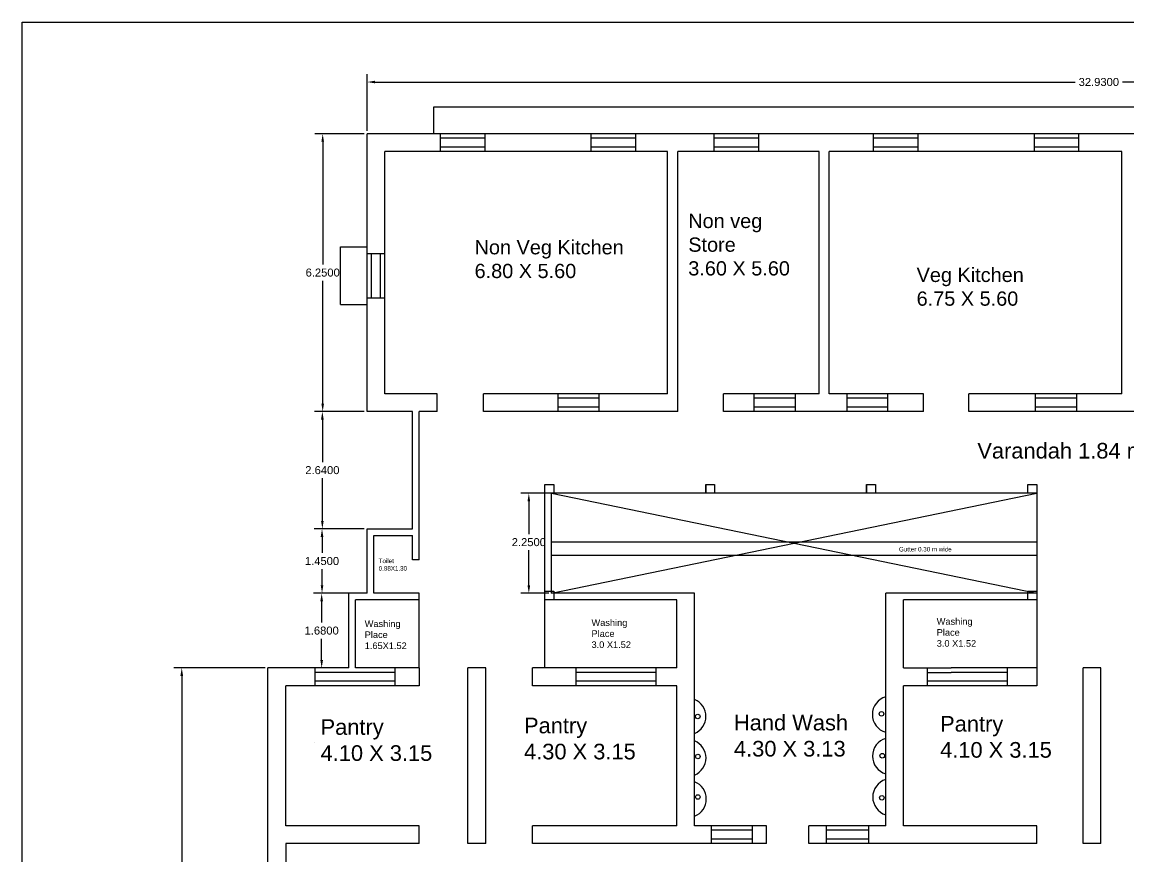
# Model space of a CAD drawing. Header units: inches. Extents: x 101 to 668, y -217 to 99.
# Drawn here: x 524.18 to 549.08, y -197.67 to -178.88 of the extents above; entities that cross this region are included whole.
import ezdxf

# ---------------------------------------------------------------- set-up
doc = ezdxf.new("R2010")
doc.units = ezdxf.units.IN
doc.header["$MEASUREMENT"] = 0
doc.styles.get("Standard").update_dxf_attribs({"font": 'arial.ttf'})
doc.dimstyles.get("Standard").update_dxf_attribs({"dimtxt": 0.18, "dimasz": 0.18, "dimexe": 0.18, "dimexo": 0.0625, "dimgap": 0.09, "dimtad": 0, "dimtih": 1, "dimtoh": 1, "dimdec": 4, "dimzin": 0, "dimdsep": 46, "dimtxsty": 'Standard', "dimcen": 0.09, "dimadec": 0, "dimazin": 0, "dimtfac": 1, "dimtdec": 4, "dimtofl": 0, "dimtmove": 0, "dimatfit": 3, "dimfxl": 1, "dimtolj": 1, "dimtzin": 0, "dimarcsym": 0})

# ---------------------------------------------------------------- blocks, each defined once
blk = doc.blocks.new('*D188')
at = {"color": 0, "lineweight": -2}
for p, q in [((536.029, -189.485), (535.401, -189.485)), ((535.581, -189.665), (535.581, -190.403)), ((535.581, -191.555), (535.581, -190.767)), ((536.029, -191.735), (535.401, -191.735))]:
    blk.add_line(p, q, dxfattribs=at)
at = {"color": 0}
for points in [[(535.551, -189.665), (535.611, -189.665), (535.581, -189.485)], [(535.551, -191.555), (535.611, -191.555), (535.581, -191.735)]]:
    blk.add_solid(points, dxfattribs=at)
at = {"layer": 'Defpoints', "color": 0}
for p in [(535.581, -189.485), (536.091, -189.485), (536.091, -191.735)]:
    blk.add_point(p, dxfattribs=at)
at = {"color": 0, "insert": (535.581, -190.585), "char_height": 0.18, "attachment_point": 5}
blk.add_mtext('\\A1;2.2500', dxfattribs=at)
blk = doc.blocks.new('*D189')
at = {"color": 0, "lineweight": -2}
for p, q in [((529.649, -193.415), (527.592, -193.415)), ((527.772, -193.595), (527.772, -200.743)), ((527.772, -208.255), (527.772, -201.107)), ((529.649, -208.435), (527.592, -208.435))]:
    blk.add_line(p, q, dxfattribs=at)
at = {"color": 0}
for points in [[(527.742, -193.595), (527.802, -193.595), (527.772, -193.415)], [(527.742, -208.255), (527.802, -208.255), (527.772, -208.435)]]:
    blk.add_solid(points, dxfattribs=at)
at = {"layer": 'Defpoints', "color": 0}
for p in [(529.711, -193.415), (527.772, -208.435), (529.711, -208.435)]:
    blk.add_point(p, dxfattribs=at)
at = {"color": 0, "insert": (527.772, -200.925), "char_height": 0.18, "attachment_point": 5}
blk.add_mtext('\\A1;15.15', dxfattribs=at)
blk = doc.blocks.new('*D190')
at = {"color": 0, "lineweight": -2}
for p, q in [((531.469, -191.735), (530.74, -191.735)), ((530.92, -191.915), (530.92, -192.393)), ((530.92, -193.235), (530.92, -192.757)), ((531.469, -193.415), (530.74, -193.415))]:
    blk.add_line(p, q, dxfattribs=at)
at = {"color": 0}
for points in [[(530.89, -191.915), (530.95, -191.915), (530.92, -191.735)], [(530.89, -193.235), (530.95, -193.235), (530.92, -193.415)]]:
    blk.add_solid(points, dxfattribs=at)
at = {"layer": 'Defpoints', "color": 0}
for p in [(530.92, -191.735), (531.531, -191.735), (531.531, -193.415)]:
    blk.add_point(p, dxfattribs=at)
at = {"color": 0, "insert": (530.92, -192.575), "char_height": 0.18, "attachment_point": 5}
blk.add_mtext('\\A1;1.6800', dxfattribs=at)
blk = doc.blocks.new('*D191')
at = {"color": 0, "lineweight": -2}
for p, q in [((531.879, -190.285), (530.748, -190.285)), ((530.928, -190.465), (530.928, -190.828)), ((530.928, -191.555), (530.928, -191.192)), ((531.879, -191.735), (530.748, -191.735))]:
    blk.add_line(p, q, dxfattribs=at)
at = {"color": 0}
for points in [[(530.898, -190.465), (530.958, -190.465), (530.928, -190.285)], [(530.898, -191.555), (530.958, -191.555), (530.928, -191.735)]]:
    blk.add_solid(points, dxfattribs=at)
at = {"layer": 'Defpoints', "color": 0}
for p in [(530.928, -190.285), (531.941, -190.285), (531.941, -191.735)]:
    blk.add_point(p, dxfattribs=at)
at = {"color": 0, "insert": (530.928, -191.01), "char_height": 0.18, "attachment_point": 5}
blk.add_mtext('\\A1;1.4500', dxfattribs=at)
blk = doc.blocks.new('*D192')
at = {"color": 0, "lineweight": -2}
for p, q in [((531.941, -181.333), (531.941, -180.052)), ((532.121, -180.232), (547.873, -180.232)), ((564.691, -180.232), (548.94, -180.232)), ((564.871, -181.333), (564.871, -180.052))]:
    blk.add_line(p, q, dxfattribs=at)
at = {"color": 0}
for points in [[(532.121, -180.202), (532.121, -180.262), (531.941, -180.232)], [(564.691, -180.202), (564.691, -180.262), (564.871, -180.232)]]:
    blk.add_solid(points, dxfattribs=at)
at = {"layer": 'Defpoints', "color": 0}
for p in [(564.871, -180.232), (531.941, -181.395), (564.871, -181.395)]:
    blk.add_point(p, dxfattribs=at)
at = {"color": 0, "insert": (548.406, -180.232), "char_height": 0.18, "attachment_point": 5}
blk.add_mtext('\\A1;32.9300', dxfattribs=at)
blk = doc.blocks.new('*D193')
at = {"color": 0, "lineweight": -2}
for p, q in [((531.879, -187.645), (530.756, -187.645)), ((530.936, -187.825), (530.936, -188.783)), ((530.936, -190.105), (530.936, -189.147)), ((531.879, -190.285), (530.756, -190.285))]:
    blk.add_line(p, q, dxfattribs=at)
at = {"color": 0}
for points in [[(530.906, -187.825), (530.966, -187.825), (530.936, -187.645)], [(530.906, -190.105), (530.966, -190.105), (530.936, -190.285)]]:
    blk.add_solid(points, dxfattribs=at)
at = {"layer": 'Defpoints', "color": 0}
for p in [(530.936, -187.645), (531.941, -187.645), (531.941, -190.285)]:
    blk.add_point(p, dxfattribs=at)
at = {"color": 0, "insert": (530.936, -188.965), "char_height": 0.18, "attachment_point": 5}
blk.add_mtext('\\A1;2.6400', dxfattribs=at)
blk = doc.blocks.new('*D194')
at = {"color": 0, "lineweight": -2}
for p, q in [((531.879, -181.395), (530.763, -181.395)), ((530.943, -181.575), (530.943, -184.338)), ((530.943, -187.465), (530.943, -184.702)), ((531.879, -187.645), (530.763, -187.645))]:
    blk.add_line(p, q, dxfattribs=at)
at = {"color": 0}
for points in [[(530.913, -181.575), (530.973, -181.575), (530.943, -181.395)], [(530.913, -187.465), (530.973, -187.465), (530.943, -187.645)]]:
    blk.add_solid(points, dxfattribs=at)
at = {"layer": 'Defpoints', "color": 0}
for p in [(531.941, -181.395), (530.943, -187.645), (531.941, -187.645)]:
    blk.add_point(p, dxfattribs=at)
at = {"color": 0, "insert": (530.943, -184.52), "char_height": 0.18, "attachment_point": 5}
blk.add_mtext('\\A1;6.2500', dxfattribs=at)
blk = doc.blocks.new('*D195')
at = {"color": 0, "lineweight": -2}
for p, q in [((531.941, -181.333), (531.941, -180.052)), ((532.121, -180.232), (547.873, -180.232)), ((564.691, -180.232), (548.94, -180.232)), ((564.871, -181.333), (564.871, -180.052))]:
    blk.add_line(p, q, dxfattribs=at)
at = {"color": 0}
for points in [[(532.121, -180.202), (532.121, -180.262), (531.941, -180.232)], [(564.691, -180.202), (564.691, -180.262), (564.871, -180.232)]]:
    blk.add_solid(points, dxfattribs=at)
at = {"layer": 'Defpoints', "color": 0}
for p in [(564.871, -180.232), (531.941, -181.395), (564.871, -181.395)]:
    blk.add_point(p, dxfattribs=at)
at = {"color": 0, "insert": (548.406, -180.232), "char_height": 0.18, "attachment_point": 5}
blk.add_mtext('\\A1;32.9300', dxfattribs=at)

msp = doc.modelspace()

# ---------------------------------------------------------------- linework, layer by layer
for p, q in [((563.10883, -180.7953), (533.43849, -180.7953)), ((533.43849, -180.7953), (533.43849, -181.3953)), ((563.10883, -180.7953), (533.43849, -180.7953)), ((533.43849, -180.7953), (533.43849, -181.3953)), ((564.8715, -181.3953), (531.9415, -181.3953)), ((564.8715, -181.3953), (531.9415, -181.3953)), ((531.9415, -187.6453), (531.9415, -181.3953)), ((533.58849, -181.3953), (533.58849, -181.7953)), ((533.58849, -181.3953), (533.58849, -181.7953)), ((534.58849, -181.4953), (533.58849, -181.4953)), ((534.58849, -181.4953), (533.58849, -181.4953)), ((534.58849, -181.3953), (534.58849, -181.7953)), ((534.58849, -181.3953), (534.58849, -181.7953)), ((536.97788, -181.3953), (536.97788, -181.7953)), ((536.97788, -181.3953), (536.97788, -181.7953)), ((537.97788, -181.4953), (536.97788, -181.4953)), ((537.97788, -181.4953), (536.97788, -181.4953)), ((537.97788, -181.3953), (537.97788, -181.7953)), ((537.97788, -181.3953), (537.97788, -181.7953)), ((539.74702, -181.3953), (539.74702, -181.7953)), ((539.74702, -181.3953), (539.74702, -181.7953)), ((540.74702, -181.4953), (539.74702, -181.4953)), ((540.74702, -181.4953), (539.74702, -181.4953)), ((540.74702, -181.3953), (540.74702, -181.7953)), ((540.74702, -181.3953), (540.74702, -181.7953)), ((543.33113, -181.3953), (543.33113, -181.7953)), ((543.33113, -181.3953), (543.33113, -181.7953)), ((544.33113, -181.4953), (543.33113, -181.4953)), ((544.33113, -181.4953), (543.33113, -181.4953)), ((544.33113, -181.3953), (544.33113, -181.7953)), ((544.33113, -181.3953), (544.33113, -181.7953)), ((546.94966, -181.3953), (546.94966, -181.7953)), ((546.94966, -181.3953), (546.94966, -181.7953)), ((547.94966, -181.4953), (546.94966, -181.4953)), ((547.94966, -181.4953), (546.94966, -181.4953)), ((547.94966, -181.3953), (547.94966, -181.7953)), ((547.94966, -181.3953), (547.94966, -181.7953)), ((534.58849, -181.6953), (533.58849, -181.6953)), ((534.58849, -181.6953), (533.58849, -181.6953)), ((537.97788, -181.6953), (536.97788, -181.6953)), ((537.97788, -181.6953), (536.97788, -181.6953)), ((540.74702, -181.6953), (539.74702, -181.6953)), ((540.74702, -181.6953), (539.74702, -181.6953)), ((544.33113, -181.6953), (543.33113, -181.6953)), ((544.33113, -181.6953), (543.33113, -181.6953)), ((547.94966, -181.6953), (546.94966, -181.6953)), ((547.94966, -181.6953), (546.94966, -181.6953)), ((535.9215, -181.7953), (532.3415, -181.7953)), ((535.9215, -181.7953), (532.3415, -181.7953)), ((532.3415, -187.2453), (532.3415, -181.7953)), ((538.7015, -181.7953), (535.9215, -181.7953)), ((538.7015, -181.7953), (535.9215, -181.7953)), ((538.7015, -183.3153), (538.7015, -181.7953)), ((541.6815, -181.7953), (538.9315, -181.7953)), ((542.1115, -181.7953), (538.9315, -181.7953)), ((538.9315, -183.3153), (538.9315, -181.7953)), ((542.1115, -181.7953), (541.9115, -181.7953)), ((542.1115, -187.2453), (542.1115, -181.7953)), ((545.88364, -181.7953), (542.3415, -181.7953)), ((545.88364, -181.7953), (542.3415, -181.7953)), ((542.3415, -187.2453), (542.3415, -181.7953)), ((548.92628, -181.7953), (545.88364, -181.7953)), ((547.94966, -181.7953), (545.88364, -181.7953)), ((548.92628, -183.3153), (548.92628, -181.7953)), ((538.7015, -187.2453), (538.7015, -183.3153)), ((538.9315, -187.6453), (538.9315, -183.3153)), ((548.92628, -187.2453), (548.92628, -183.3153)), ((531.3415, -185.24088), (531.3415, -183.94088)), ((531.3415, -183.94088), (531.9415, -183.94088)), ((531.9415, -184.09088), (532.3415, -184.09088)), ((532.0415, -185.09088), (532.0415, -184.09088)), ((532.2415, -185.09088), (532.2415, -184.09088)), ((531.3415, -185.24088), (531.9415, -185.24088)), ((531.9415, -185.09088), (532.3415, -185.09088)), ((533.5215, -187.2453), (532.3415, -187.2453)), ((533.5215, -187.6453), (533.5215, -187.2453)), ((536.1515, -187.2453), (534.5615, -187.2453)), ((534.5615, -187.6453), (534.5615, -187.2453)), ((538.7015, -187.2453), (536.1515, -187.2453)), ((536.2415, -187.6453), (536.2415, -187.2453)), ((537.1615, -187.6453), (537.1615, -187.2453)), ((542.1115, -187.2453), (539.9615, -187.2453)), ((539.9615, -187.6453), (539.9615, -187.2453)), ((540.6515, -187.6453), (540.6515, -187.2453)), ((541.5815, -187.6453), (541.5815, -187.2453)), ((544.4615, -187.2453), (542.3415, -187.2453)), ((542.7415, -187.6453), (542.7415, -187.2453)), ((543.6615, -187.6453), (543.6615, -187.2453)), ((544.4615, -187.6453), (544.4615, -187.2453)), ((548.92628, -187.2453), (545.4815, -187.2453)), ((545.4815, -187.6453), (545.4815, -187.2453)), ((546.9815, -187.6453), (546.9815, -187.2453)), ((547.9115, -187.6453), (547.9115, -187.2453)), ((537.1615, -187.3453), (536.2415, -187.3453)), ((541.5815, -187.3453), (540.6515, -187.3453)), ((543.6615, -187.3453), (542.7415, -187.3453)), ((547.9115, -187.3453), (546.9815, -187.3453)), ((532.9615, -187.6453), (531.9415, -187.6453)), ((532.9615, -190.2853), (532.9615, -187.6453)), ((533.5215, -187.6453), (533.1115, -187.6453)), ((533.1115, -190.9853), (533.1115, -187.6453)), ((538.9315, -187.6453), (534.5615, -187.6453)), ((537.1615, -187.5453), (536.2415, -187.5453)), ((544.4615, -187.6453), (539.9615, -187.6453)), ((541.5815, -187.5453), (540.6515, -187.5453)), ((543.6615, -187.5453), (542.7415, -187.5453)), ((549.4715, -187.6453), (545.4815, -187.6453)), ((547.9115, -187.5453), (546.9815, -187.5453)), ((535.9415, -189.4853), (535.9415, -189.2853)), ((535.9415, -189.2853), (536.1415, -189.2853)), ((547.0115, -189.4853), (535.9415, -189.4853)), ((535.9415, -193.4153), (535.9415, -189.4853)), ((536.1415, -189.4853), (535.9415, -189.4853)), ((536.0915, -191.7353), (536.0915, -189.4853)), ((536.0915, -189.4853), (547.0115, -191.7353)), ((536.0915, -191.7353), (547.0115, -189.4853)), ((536.1415, -189.2853), (536.1415, -189.4853)), ((539.5615, -189.2853), (539.5615, -189.4853)), ((539.5615, -189.4853), (539.5615, -189.2853)), ((539.5615, -189.2853), (539.7615, -189.2853)), ((539.7615, -189.4853), (539.5615, -189.4853)), ((539.7615, -189.2853), (539.7615, -189.4853)), ((543.1815, -189.2853), (543.1815, -189.4853)), ((543.1815, -189.4853), (543.1815, -189.2853)), ((543.1815, -189.2853), (543.3815, -189.2853)), ((543.3815, -189.4853), (543.1815, -189.4853)), ((543.3815, -189.2853), (543.3815, -189.4853)), ((546.8115, -189.4853), (546.8115, -189.2853)), ((546.8115, -189.2853), (547.0115, -189.2853)), ((547.0115, -189.4853), (546.8115, -189.4853)), ((547.0115, -189.2853), (547.0115, -189.4853)), ((547.0115, -189.4853), (547.0115, -193.8153)), ((531.9415, -191.7353), (531.9415, -190.2853)), ((531.9415, -190.2853), (532.9615, -190.2853)), ((532.0915, -191.7353), (532.0915, -190.4353)), ((532.0915, -190.4353), (532.9615, -190.4353)), ((532.9615, -190.9853), (532.9615, -190.4353)), ((547.0115, -190.5853), (536.0915, -190.5853)), ((533.1115, -190.9853), (532.9615, -190.9853)), ((547.0115, -190.8853), (536.0915, -190.8853)), ((535.9415, -191.8853), (535.9415, -191.6853)), ((535.9415, -191.6853), (536.1415, -191.6853)), ((536.1415, -191.6853), (536.1415, -191.8853)), ((546.8115, -191.8853), (546.8115, -191.6853)), ((546.8115, -191.6853), (547.0115, -191.6853)), ((547.0115, -191.6853), (547.0115, -191.8853)), ((531.9415, -191.7353), (531.5315, -191.7353)), ((531.5315, -193.4153), (531.5315, -191.7353)), ((533.1115, -191.8853), (531.6815, -191.8853)), ((531.6815, -193.4153), (531.6815, -191.8853)), ((533.1115, -191.7353), (532.0915, -191.7353)), ((533.1115, -193.4153), (533.1115, -191.7353)), ((538.9115, -191.8853), (535.9415, -191.8853)), ((536.1415, -191.8853), (535.9415, -191.8853)), ((539.3115, -191.7353), (536.0915, -191.7353)), ((538.9115, -193.4153), (538.9115, -191.8853)), ((539.3115, -196.9653), (539.3115, -191.7353)), ((547.0115, -191.7353), (543.6115, -191.7353)), ((543.6115, -193.4153), (543.6115, -191.7353)), ((547.0115, -191.8853), (544.0115, -191.8853)), ((544.0115, -193.4153), (544.0115, -191.8853)), ((547.0115, -191.8853), (546.8115, -191.8853)), ((531.5315, -193.4153), (529.7115, -193.4153)), ((529.7115, -208.4353), (529.7115, -193.4153)), ((530.7692, -193.4153), (530.7692, -193.8153)), ((533.1115, -193.4153), (531.6815, -193.4153)), ((532.5692, -193.4153), (532.5692, -193.8153)), ((533.1115, -193.4153), (533.1115, -193.8153)), ((534.6115, -193.4153), (534.2115, -193.4153)), ((534.2115, -197.3653), (534.2115, -193.4153)), ((534.6115, -197.3653), (534.6115, -193.4153)), ((536.0915, -193.4153), (535.6615, -193.4153)), ((535.6615, -193.8153), (535.6615, -193.4153)), ((537.7315, -193.4153), (536.0915, -193.4153)), ((536.63492, -193.4153), (536.63492, -193.8153)), ((538.9115, -193.4153), (537.7315, -193.4153)), ((538.43492, -193.4153), (538.43492, -193.8153)), ((543.6115, -196.9653), (543.6115, -193.4153)), ((544.0115, -193.4153), (545.0815, -193.4153)), ((544.54355, -193.4153), (544.54355, -193.8153)), ((547.0115, -193.4153), (545.0815, -193.4153)), ((546.34355, -193.4153), (546.34355, -193.8153)), ((548.4515, -193.4153), (548.0515, -193.4153)), ((548.0515, -197.3653), (548.0515, -193.4153)), ((548.4515, -197.3653), (548.4515, -193.4153)), ((531.6815, -193.5153), (530.7692, -193.5153)), ((532.5692, -193.7153), (530.7692, -193.7153)), ((532.5692, -193.5153), (531.6815, -193.5153)), ((537.5815, -193.5153), (536.63492, -193.5153)), ((538.43492, -193.7153), (536.63492, -193.7153)), ((538.43492, -193.5153), (537.5815, -193.5153)), ((544.54355, -193.5153), (545.0815, -193.5153)), ((546.34355, -193.7153), (544.54355, -193.7153)), ((546.34355, -193.5153), (545.0815, -193.5153)), ((533.1115, -193.8153), (530.1115, -193.8153)), ((530.1115, -196.9653), (530.1115, -193.8153)), ((538.9115, -193.8153), (535.6615, -193.8153)), ((538.9115, -196.9653), (538.9115, -193.8153)), ((547.0115, -193.8153), (544.0115, -193.8153)), ((544.0115, -196.9653), (544.0115, -193.8153)), ((530.7692, -195.08653), (530.7692, -195.08653)), ((536.63492, -195.28556), (536.63492, -195.28556)), ((533.1115, -196.9653), (530.1115, -196.9653)), ((533.1115, -197.3653), (533.1115, -196.9653)), ((538.9115, -196.9653), (535.6615, -196.9653)), ((535.6615, -197.3653), (535.6615, -196.9653)), ((540.9315, -196.9653), (539.3115, -196.9653)), ((539.69454, -197.3653), (539.69454, -196.9653)), ((540.61454, -197.0653), (539.69454, -197.0653)), ((540.61454, -197.3653), (540.61454, -196.9653)), ((540.9315, -197.3653), (540.9315, -196.9653)), ((543.6115, -196.9653), (541.8815, -196.9653)), ((541.8815, -197.3653), (541.8815, -196.9653)), ((542.2815, -197.3653), (542.2815, -196.9653)), ((543.2315, -197.0653), (542.2815, -197.0653)), ((543.2315, -197.3653), (543.2315, -196.9653)), ((547.0115, -196.9653), (544.0115, -196.9653)), ((547.0115, -197.3653), (547.0115, -196.9653)), ((533.1115, -197.3653), (530.1115, -197.3653)), ((530.1115, -197.3653), (530.1115, -208.0353)), ((534.6115, -197.3653), (534.2115, -197.3653)), ((540.9315, -197.3653), (535.6615, -197.3653)), ((540.61454, -197.2653), (539.69454, -197.2653)), ((547.0115, -197.3653), (541.8815, -197.3653)), ((543.2315, -197.2653), (542.2815, -197.2653)), ((548.4515, -197.3653), (548.0515, -197.3653))]:
    msp.add_line(p, q)
msp.add_lwpolyline([(524.18077, -178.88444), (571.68529, -178.88444), (571.68529, -216.55773), (524.18077, -216.55773)], close=True)
for centre in [(539.38161, -194.50557), (543.51492, -194.4482), (539.38521, -195.40686), (543.53266, -195.39007), (539.38246, -196.31703), (543.52441, -196.33541)]:
    msp.add_circle(centre, 0.051)
for centre, start, end in [((539.14994, -194.50567), 292.884229, 67.115771), ((543.72514, -194.46371), 105.875462, 254.124538), ((539.15227, -195.43969), 292.53675, 67.46325), ((543.72747, -195.39773), 106.208988, 253.791012), ((543.73424, -196.32163), 107.184467, 252.815533), ((539.15904, -196.3636), 291.528785, 68.471215)]:
    msp.add_arc(centre, 0.41545, start, end)

# ---------------------------------------------------------------- texts
at = {"attachment_point": 1}
for s, insert, char_height, width in [('Non veg\\PStore\\P3.60 X 5.60', (539.16825, -183.19689), 0.3200978, 2.729872), ('Non Veg Kitchen\\P6.80 X 5.60', (534.36067, -183.78898), 0.3200978, 4.0693693), ('Veg Kitchen\\P6.75 X 5.60', (544.30616, -184.41134), 0.3200978, 2.729872), ('Varandah 1.84 m wide', (545.67225, -188.3512), 0.351739, 8.6047683), ('Gutter 0.30 m wide', (543.90895, -190.69398), 0.100473, 2.729872), ('Toilet\\P0.88X1.30', (532.20255, -190.95608), 0.100473, 2.729872), ('Washing \\PPlace\\P1.65X1.52', (531.88901, -192.34599), 0.14837, 2.729872), ('Washing \\PPlace\\P3.0 X1.52', (536.99166, -192.32173), 0.14837, 2.729872), ('Washing \\PPlace\\P3.0 X1.52', (544.75861, -192.29434), 0.14837, 2.729872), ('Hand Wash\\P4.30 X 3.13', (540.19611, -194.46918), 0.351739, 8.6047683), ('Pantry\\P4.10 X 3.15', (530.89556, -194.56766), 0.351739, 8.6047683), ('Pantry\\P4.30 X 3.15', (535.47334, -194.53376), 0.351739, 8.6047683), ('Pantry\\P4.10 X 3.15', (544.83482, -194.49578), 0.351739, 8.6047683)]:
    msp.add_mtext(s, dxfattribs=dict(at, insert=insert, char_height=char_height, width=width))

# ---------------------------------------------------------------- dimensions: what is measured, and where the dimension line sits
for picture in ['*D192', '*D195']:
    dim = msp.add_linear_dim(base=(564.8715, -180.23197), p1=(531.9415, -181.3953), p2=(564.8715, -181.3953), dimstyle='Standard')
    dim.commit()
    dim.dimension.update_dxf_attribs({"geometry": picture, "text_midpoint": (548.4065, -180.23197)})
for base, p1, p2, picture, middle in [((530.94252, -187.6453), (531.9415, -181.3953), (531.9415, -187.6453), '*D194', (530.94252, -184.5203)), ((530.93588, -187.6453), (531.9415, -190.2853), (531.9415, -187.6453), '*D193', (530.93588, -188.9653)), ((530.92814, -190.2853), (531.9415, -191.7353), (531.9415, -190.2853), '*D191', (530.92814, -191.0103)), ((530.91998, -191.7353), (531.5315, -193.4153), (531.5315, -191.7353), '*D190', (530.91998, -192.5753))]:
    dim = msp.add_linear_dim(base=base, p1=p1, p2=p2, angle=90, dimstyle='Standard')
    dim.commit()
    dim.dimension.update_dxf_attribs({"geometry": picture, "text_midpoint": middle})
dim = msp.add_linear_dim(base=(535.58096, -189.4853), p1=(536.0915, -191.7353), p2=(536.0915, -189.4853), angle=90, dimstyle='Standard')
dim.commit()
dim.dimension.update_dxf_attribs({"geometry": '*D188', "text_midpoint": (535.58096, -190.5853), "dimtype": 160})
dim = msp.add_linear_dim(base=(527.77189, -208.4353), p1=(529.7115, -193.4153), p2=(529.7115, -208.4353), angle=90, text='15.15', dimstyle='Standard')
dim.commit()
dim.dimension.update_dxf_attribs({"geometry": '*D189', "text_midpoint": (527.77189, -200.9253)})

doc.saveas('drawing.dxf')
